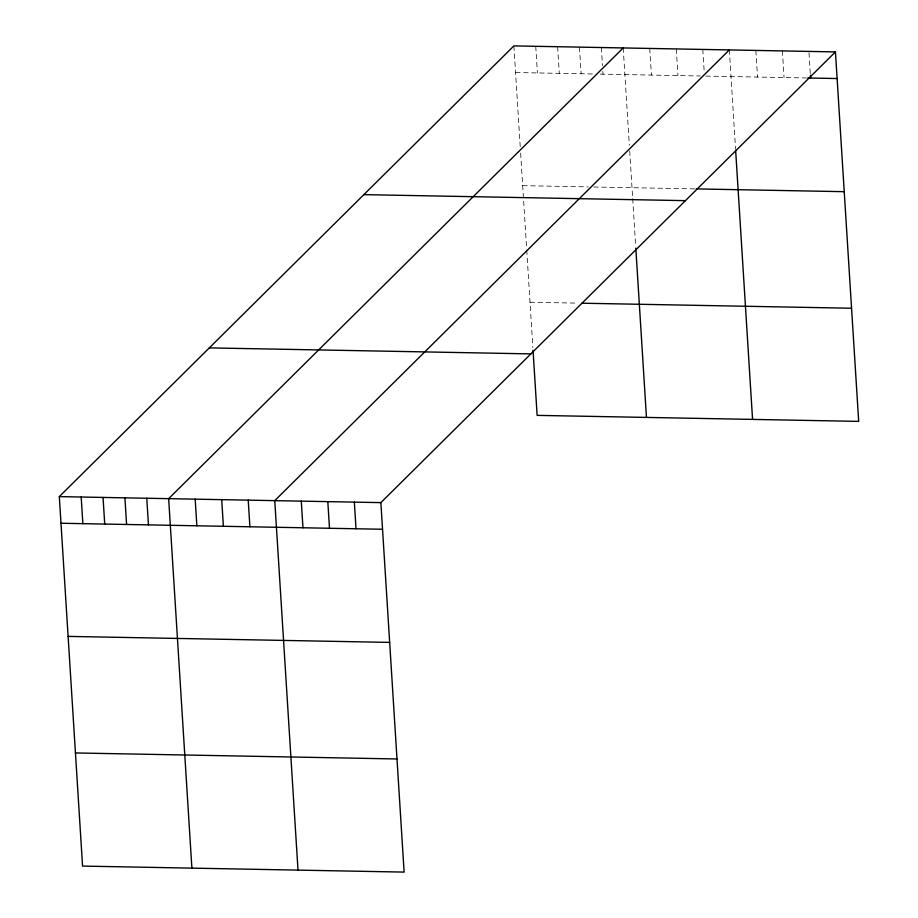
<?xml version="1.0" encoding="UTF-8"?>
<svg xmlns="http://www.w3.org/2000/svg" width="918" height="918" viewBox="0 0 918 918"><rect width="100%" height="100%" fill="white"/><g stroke="black" fill="none" stroke-linecap="round" stroke-linejoin="round"><path stroke-width="0.69" stroke-dasharray="4.59 3.44" d="M515.56 72.533L594.818 74.014M600.292 74.117L700.285 75.987M705.862 76.091L806.394 77.961M522.675 185.666L588.277 186.893M593.739 186.997L694.834 188.89M530.007 302.229L577.847 303.124M808.999 52.819L810.319 73.842M782.377 50.915L784.052 77.548M755.847 50.421L757.522 77.055M729.328 49.928L735.536 148.682M702.798 49.434L704.209 71.856M676.268 48.941L677.943 75.563M649.737 48.436L651.413 75.069M623.207 47.943L629.335 145.285M629.691 150.942L632.605 197.313M632.697 198.678L635.715 246.678M601.347 47.529L602.495 65.752M602.851 71.363L603.023 74.163M579.476 47.128L581.151 73.761M557.616 46.715L559.291 73.348M535.745 46.313L537.42 72.935M513.885 45.9L520.276 147.488M520.632 153.145L526.645 248.755M526.737 250.121L532.853 347.486"/><path stroke-width="1.38" d="M835.437 51.913L380.867 502.628L404.115 872.1L82.563 866.087L59.314 496.615L513.885 45.9L835.437 51.913L858.686 421.385L537.133 415.372L533.037 350.32M623.207 47.943L168.648 498.658L191.896 868.13M729.328 49.928L274.757 500.643L298.006 870.115M807.794 77.996L837.113 78.535M696.234 188.913L844.227 191.678M363.872 194.639L685.425 200.652M581.943 303.204L851.56 308.241M209.327 347.888L530.879 353.889M59.314 496.615L380.867 502.628M60.99 523.249L382.542 529.261M68.116 636.392L389.668 642.393M75.448 752.955L397.001 758.968M810.41 75.242L810.583 78.041M735.628 150.093L752.565 419.4M635.807 248.055L646.456 417.415M354.348 502.135L356.023 528.768M327.818 501.641L329.493 528.263M301.288 501.148L302.963 527.77M248.227 500.149L249.903 526.783M221.708 499.656L223.384 526.289M195.178 499.162L196.854 525.784M146.777 498.256L148.452 524.889M124.917 497.843L126.592 524.476M103.045 497.441L104.721 524.063M81.186 497.028L82.861 523.662"/></g></svg>
